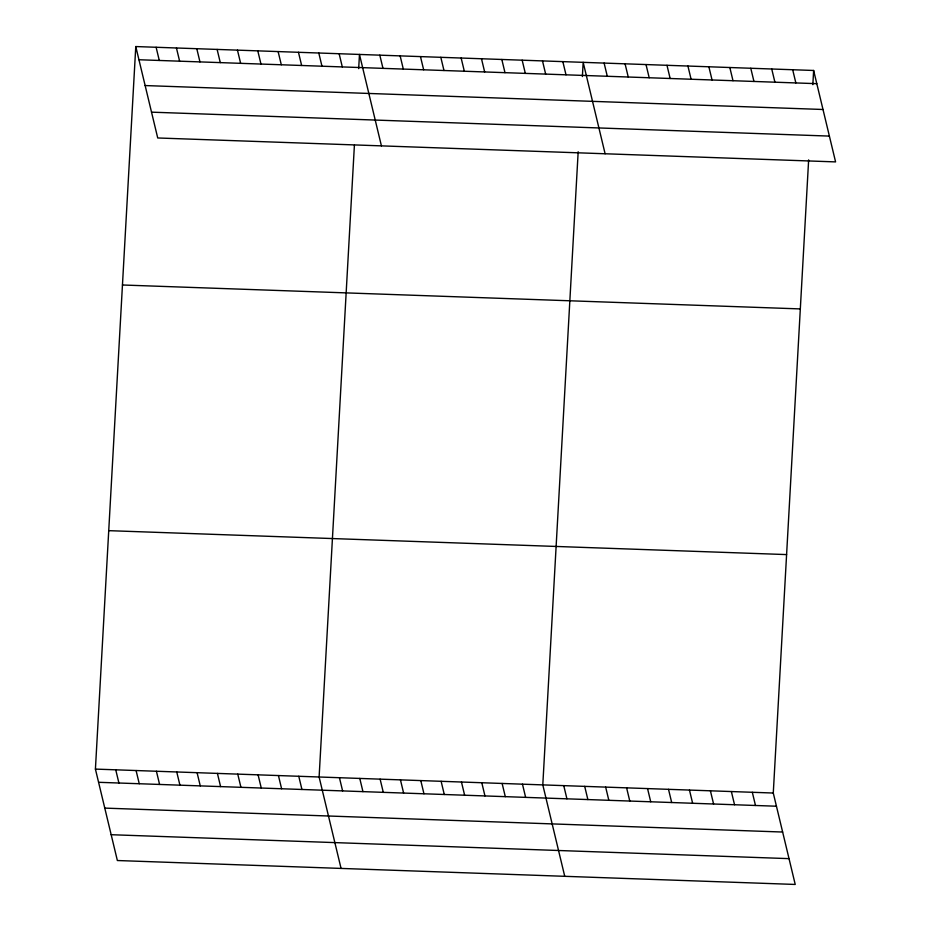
<?xml version="1.0" encoding="UTF-8"?>
<svg xmlns="http://www.w3.org/2000/svg" width="931" height="931" viewBox="0 0 931 931"><rect width="100%" height="100%" fill="white"/><g stroke="black" fill="none" stroke-linecap="round" stroke-linejoin="round"><path stroke-width="1.4" d="M808.643 159.888L773.277 793.026L795.225 884.45L117.364 860.523L95.416 769.099L135.775 46.55L813.636 70.477L835.584 161.901L157.723 137.974L135.775 46.55M354.397 145.283L319.112 777.001L341.06 868.414M358.679 68.638L359.471 54.44L381.419 145.864M578.174 151.753L542.796 784.891L564.745 876.315M582.375 76.54L583.167 62.342L605.115 153.766M812.844 84.674L813.636 70.477M138.952 59.747L816.813 83.674M145.143 85.559L823.004 109.486M151.532 112.162L829.393 136.089M122.461 284.991L800.323 308.917M108.729 530.658L786.59 554.585M95.416 769.099L773.277 793.026M98.581 782.296L776.442 806.223M104.772 808.108L782.634 832.035M111.161 834.711L789.023 858.638M792.688 69.732L795.854 82.929M771.741 68.999L774.906 82.196M750.782 68.254L753.947 81.451M729.834 67.521L733 80.718M708.875 66.776L712.052 79.973M687.928 66.043L691.093 79.228M666.98 65.298L670.145 78.495M646.021 64.565L649.186 77.75M625.073 63.82L628.239 77.017M604.114 63.087L607.291 76.272M752.318 792.293L755.483 805.478M562.836 61.621L566.001 74.817M731.37 791.548L734.536 804.745M542.494 60.911L545.659 74.096M710.411 790.815L713.588 804M522.163 60.189L525.328 73.386M689.464 790.07L692.629 803.267M501.821 59.468L504.986 72.665M668.516 789.325L671.682 802.522M481.49 58.758L484.655 71.943M647.557 788.592L650.722 801.789M461.148 58.036L464.325 71.233M626.61 787.847L629.775 801.044M440.817 57.315L443.982 70.512M605.662 787.114L608.827 800.311M420.475 56.605L423.652 69.79M584.703 786.369L587.868 799.566M400.144 55.883L403.309 69.08M563.755 785.636L566.921 798.821M379.813 55.162L382.978 68.359M522.466 784.17L525.631 797.367M339.14 53.73L342.305 66.927M502.123 783.46L505.3 796.657M318.798 53.009L321.963 66.206M481.793 782.738L484.958 795.935M298.467 52.287L301.632 65.484M461.462 782.017L464.627 795.214M278.125 51.577L281.302 64.763M441.119 781.307L444.285 794.492M257.794 50.856L260.959 64.053M420.789 780.585L423.954 793.782M237.463 50.134L240.629 63.331M400.446 779.864L403.612 793.061M217.121 49.424L220.286 62.61M380.116 779.154L383.281 792.339M196.79 48.703L199.956 61.9M359.773 778.432L362.95 791.629M176.448 47.981L179.613 61.178M339.443 777.711L342.608 790.908M156.117 47.272L159.282 60.457M298.77 776.279L301.935 789.476M278.439 775.558L281.604 788.755M258.096 774.848L261.262 788.033M237.766 774.127L240.931 787.323M217.423 773.405L220.589 786.602M197.093 772.695L200.258 785.88M176.75 771.974L179.927 785.17M156.42 771.252L159.585 784.449M136.089 770.542L139.254 783.727M115.747 769.821L118.912 783.018"/></g></svg>
